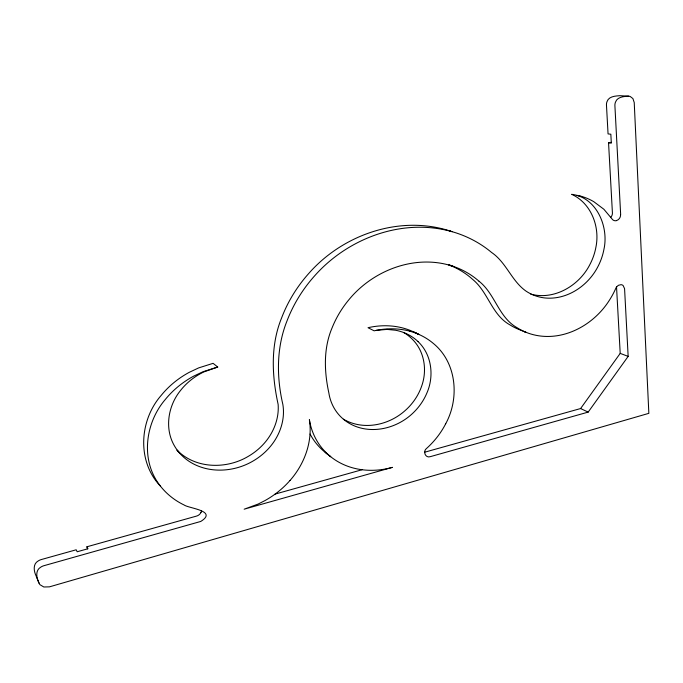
<?xml version="1.0" encoding="UTF-8"?>
<svg xmlns="http://www.w3.org/2000/svg" width="683" height="683" viewBox="0 0 683 683"><rect width="100%" height="100%" fill="white"/><g stroke="black" fill="none" stroke-linecap="round" stroke-linejoin="round"><path stroke-width="1.02" d="M445.709 423.733A91.812 84.632 -2.5 0 1 426.696 448.321C422.529 451.113 425.313 458.515 430.41 456.628L588.174 412.105L628.155 356.389L624.569 288.627L623.109 285.52A3.586 3.304 -2.5 0 0 621.026 284.674L618.414 285.298L616.57 286.945A6.95 6.412 -2.5 0 0 615.87 288.166A94.715 87.322 -2.5 0 1 609.082 300.725C594.278 323.844 566.497 340.057 538.605 335.771A53.248 49.091 -2.5 0 1 526.32 332.433L519.003 329.513A53.735 49.535 -2.5 0 1 510.005 324.912C491.769 314.94 488.302 292.281 472.867 279.578A75.028 69.171 -2.5 0 0 448.688 264.85L450.976 265.644M445.709 423.733C459.591 398.368 456.79 363.083 433.833 343.848A60.574 55.835 -2.5 0 0 409.809 331.204M424.655 452.214L580.601 408.545L620.207 353.384L616.536 286.997M290.01 480.482C304.464 464.081 312.848 441.585 309.382 419.678C311.098 430.572 315.785 441.005 323.016 449.346A61.052 56.288 -2.5 0 0 330.751 456.765A60.232 55.528 -2.5 0 0 347.698 466.25C361.973 471.475 377.844 471.466 392.392 467.36L244.155 509.194L258.089 504.08L265.013 500.571A95.304 87.859 -2.5 0 0 290.01 480.473M616.459 220.575L617.859 219.96A6.719 6.198 -2.5 0 0 620.565 214.505M87.424 548.884L86.92 546.784L196.465 516.109A7.12 6.565 -2.5 0 0 200.99 512.412M275.121 494.082L362.041 469.742M610.833 217.228A6.89 6.352 -2.5 0 0 612.412 212.823L608.553 142.815L611.319 143.14L610.833 134.209L608.058 133.919L606.47 105.131A9.921 9.144 -2.5 0 1 606.999 101.673C608.562 96.704 614.555 96.038 618.909 95.774A5.191 4.79 -2.5 0 1 620.121 95.705L628.684 96.183A5.063 4.67 -2.5 0 1 630.221 96.499L632.91 98.574L634.225 102.51L648.85 413.335L49.458 586.851L43.832 586.996L40.007 584.725A6.582 6.062 -2.5 0 1 38.999 583.094A6.617 6.104 -2.5 0 1 38.76 582.377C36.361 577.562 35.226 570.194 40.826 567.112A11.03 10.168 -2.5 0 1 43.985 565.686L200.759 521.445C218.005 510.747 188.841 508.451 184.077 504.976A68.633 63.271 -2.5 0 1 160.411 486.1C136.737 461.341 139.306 420.387 161.197 395.389A93.819 86.485 -2.5 0 1 189.268 372.32L198.685 367.889L213.096 363.339L217.732 367.036L203.747 371.962A66.166 61 -2.5 0 0 180.175 390.924C168.103 406.035 164.39 428.429 174.293 445.598A49.142 45.3 -2.5 0 0 179.868 453.392A48.98 45.155 -2.5 0 0 189.515 461.623C208.375 473.72 233.629 472.286 252.633 461.281A66.328 61.146 -2.5 0 0 270.716 446.059C280.141 434.601 285.332 419.26 282.856 404.447C276.47 376.896 276.359 347.451 287.005 320.925A159.156 146.717 -2.5 0 1 314.769 275.693C348.176 237.991 402.825 217.621 452.18 231.708A105.686 97.43 -2.5 0 1 491.564 252.445C506.325 262.443 511.593 281.003 526.012 291.112A40.186 37.044 -2.5 0 0 544.01 297.856C566.113 300.546 587.482 286.425 597.574 267.275A70.853 65.312 -2.5 0 0 603.985 249.073C608.894 226.636 596.558 197.233 571.662 194.322C591.205 203.158 600.075 226.765 595.943 247.033A69.828 64.373 -2.5 0 1 589.702 264.893C578.996 285.725 554.186 300.494 530.691 294.108M217.732 367.036L203.175 371.663L193.656 376.154A95.168 87.731 -2.5 0 0 165.269 399.521C145.001 423.101 140.203 460.974 160.437 486.083M608.553 142.815L611.276 142.329M376.265 330.367L387.039 329.402L395.491 330.231A43.422 40.024 -2.5 0 1 418.022 341.551M409.809 331.195C398.198 328.045 385.827 328.113 374.139 330.82L368.009 327.712C379.611 325.048 391.871 325.006 403.38 328.139A60.847 56.091 -2.5 0 1 413.847 332.006L419.251 334.585M576.973 195.338L581.199 196.61M452.18 231.708C401.724 214.24 343.737 233.791 309.083 273.098A156.868 144.617 -2.5 0 0 281.652 317.817C270.348 345.359 271.894 375.846 278.126 404.37C279.185 417.825 274.156 431.28 265.67 441.619A65.389 60.275 -2.5 0 1 247.775 456.654C226.09 469.4 195.381 468.82 177.128 450.234M449.841 231.042L451.011 231.383M479.039 281.259A75.25 69.367 -2.5 0 0 453.307 266.387C415.896 253.709 373.225 269.939 348.817 299.828A114.701 105.745 -2.5 0 0 332.22 327.533C323.315 348.202 324.177 371.364 328.856 392.956C330.034 400.759 333.33 408.255 338.452 414.274A43.353 39.964 -2.5 0 0 355.527 426.363C375.215 433.927 398.266 427.31 413.113 412.933A64.159 59.148 -2.5 0 0 426.824 393.169C434.362 376.273 431.852 354.511 417.996 341.568M449.832 265.226L453.307 266.396M525.022 331.895L523.87 331.451M620.207 353.384L628.155 356.389M580.601 408.545L588.174 412.105M415.998 333.022L413.907 332.032M418.098 334.021L416.135 333.091M326.115 453.06L325.185 452.334A62.29 57.423 -2.5 0 1 310.082 434.021M329.821 456.013L329.112 455.467M327.789 454.4L326.679 453.529M325.185 452.334L330.751 456.765M479.039 281.251C495.26 294.014 498.573 317.501 517.262 327.806A53.863 49.654 -2.5 0 0 526.32 332.433M177.085 450.259L178.511 451.796M178.468 451.822L179.868 453.392M86.92 546.784L87.962 548.739L77.188 551.762L76.18 549.789L41.33 559.548A10.868 10.023 -2.5 0 0 38.214 560.956C32.664 563.996 33.809 571.304 36.173 576.059A6.574 6.053 -2.5 0 0 36.412 576.768L38.999 583.094M620.659 214.505L614.905 105.711A10.066 9.28 -2.5 0 1 615.451 102.219C617.031 97.208 623.058 96.516 627.464 96.252A5.208 4.807 -2.5 0 1 628.684 96.183M201.442 510.893A6.138 5.652 -2.5 0 1 200.99 512.412M343.404 419.2A43.234 39.853 -2.5 0 0 356.133 424.22C372.798 428.045 390.744 422.666 403.704 411.823A62.956 58.038 -2.5 0 0 421.752 385.852C427.054 370.946 424.758 353.077 414.069 341.073A43.208 39.827 -2.5 0 0 403.798 332.578M579.654 195.85A53.394 49.219 -2.5 0 1 593.723 201.639L603.892 209.271L612.019 218.944A3.996 3.68 -2.5 0 0 616.484 220.652"/></g></svg>
